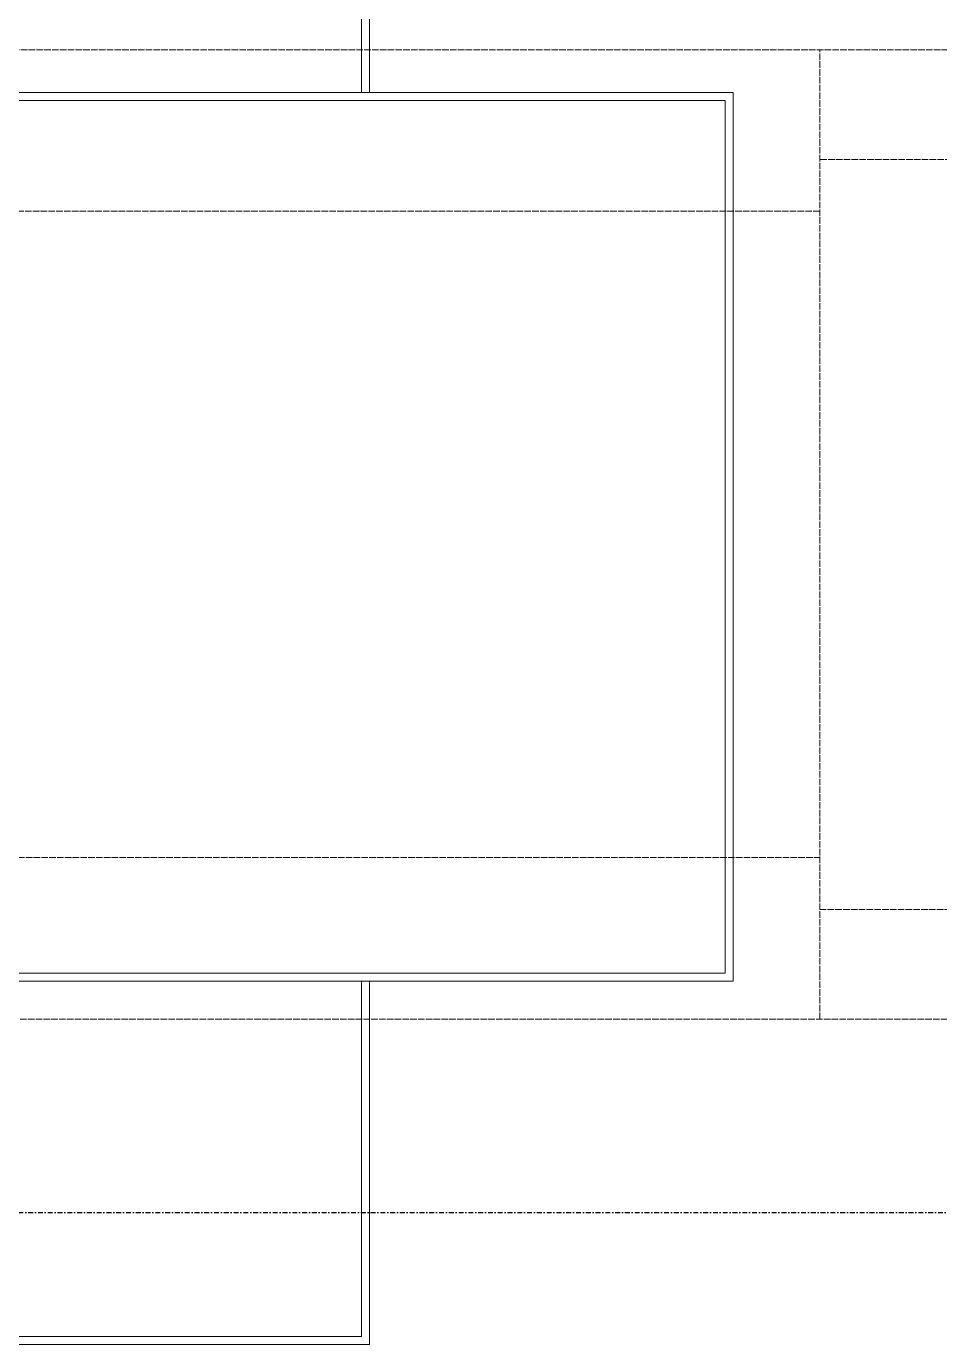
# Model space of a CAD drawing. Header units: millimetres. Extents: x 2179 to 48742, y 3478 to 161002.
# Drawn here: x 23417 to 24547, y 146827 to 148459 of the extents above; entities that cross this region are included whole.
import ezdxf

# ---------------------------------------------------------------- set-up
doc = ezdxf.new("R2010")
doc.units = ezdxf.units.MM
doc.linetypes.add('1_Čerchovaná 6_0mm', pattern=[12, 6, -3, 0, -3])
doc.linetypes.add('IMPORT-DASHED _2_', pattern=[9.652, 8.128, -1.524])
doc.layers.add('0-1', color=7, linetype='Continuous', lineweight=9)
doc.layers.add('Obrys-2', color=7, linetype='IMPORT-DASHED _2_', lineweight=9)
doc.layers.add('2966-1_navrh dispozice stroju-HK_02_dwg-1', color=7, linetype='Continuous', lineweight=9, true_color=0x919191)
doc.layers.add('S-GRID-1', color=9, linetype='1_Čerchovaná 6_0mm', lineweight=25, true_color=0x808080)

# ---------------------------------------------------------------- blocks, each defined once
blk = doc.blocks.new('2966-1_navrh dispozice stroju-HK_02_dwg_SE712-904265-1NP _ stroje')
at = {"layer": '0-1'}
for p, q in [((-10782.5, -227.7), (-10332.5, -227.7)), ((-9232.5, -227.7), (-8782.5, -227.7))]:
    blk.add_line(p, q, dxfattribs=at)
blk = doc.blocks.new('2966-1_navrh dispozice stroju-HK_02_dwg_SE713-904266-1NP _ stroje')
at = {"layer": '0-1'}
for p, q in [((-8782.5, -227.7), (-8782.5, -727.7)), ((-8782.5, -827.7), (-8782.5, -1327.7))]:
    blk.add_line(p, q, dxfattribs=at)
blk = doc.blocks.new('2966-1_navrh dispozice stroju-HK_02_dwg_SE715-904268-1NP _ stroje')
at = {"layer": '0-1'}
for p, q in [((-10772.5, -237.7), (-10332.5, -237.7)), ((-9232.5, -237.7), (-8792.5, -237.7))]:
    blk.add_line(p, q, dxfattribs=at)
blk = doc.blocks.new('2966-1_navrh dispozice stroju-HK_02_dwg_SE716-904269-1NP _ stroje')
at = {"layer": '0-1'}
for p, q in [((-8792.5, -237.7), (-8792.5, -727.7)), ((-8792.5, -827.7), (-8792.5, -1317.7))]:
    blk.add_line(p, q, dxfattribs=at)
blk = doc.blocks.new('2966-1_navrh dispozice stroju-HK_02_dwg_SE711-904271-1NP _ stroje')
for name in ['2966-1_navrh dispozice stroju-HK_02_dwg_SE712-904265-1NP _ stroje', '2966-1_navrh dispozice stroju-HK_02_dwg_SE713-904266-1NP _ stroje', '2966-1_navrh dispozice stroju-HK_02_dwg_SE715-904268-1NP _ stroje', '2966-1_navrh dispozice stroju-HK_02_dwg_SE716-904269-1NP _ stroje']:
    blk.add_blockref(name, (0, 0))
blk = doc.blocks.new('2966-1_navrh dispozice stroju-HK_02_dwg_SE709-904272-1NP _ stroje')
at = {"layer": '0-1'}
for p, q in [((-9232.5, 222.3), (-9232.5, -727.7)), ((-9232.5, -827.7), (-9232.5, -1777.7))]:
    blk.add_line(p, q, dxfattribs=at)
blk = doc.blocks.new('2966-1_navrh dispozice stroju-HK_02_dwg_SE710-904273-1NP _ stroje')
at = {"layer": '0-1'}
for p, q in [((-9242.5, 212.3), (-9242.5, -727.7)), ((-9242.5, -827.7), (-9242.5, -1767.7))]:
    blk.add_line(p, q, dxfattribs=at)
blk = doc.blocks.new('2966-1_navrh dispozice stroju-HK_02_dwg_SE708-904274-1NP _ stroje')
at = {"layer": '0-1', "flags": 128}
for points in [[(-9232.5, -1777.7), (-10332.5, -1777.7), (-10332.5, 222.3), (-9232.5, 222.3)], [(-9242.5, -1767.7), (-10322.5, -1767.7), (-10322.5, 212.3), (-9242.5, 212.3)]]:
    blk.add_lwpolyline(points, dxfattribs=at)
blk.add_lwpolyline([(-9702.5, -1577.7), (-9862.5, -1577.7), (-9862.5, -1677.7), (-9702.5, -1677.7)], close=True, dxfattribs=at)
for name in ['2966-1_navrh dispozice stroju-HK_02_dwg_SE710-904273-1NP _ stroje', '2966-1_navrh dispozice stroju-HK_02_dwg_SE709-904272-1NP _ stroje']:
    blk.add_blockref(name, (0, 0))
blk = doc.blocks.new('2966-1_navrh dispozice stroju-HK_02_dwg_gbvf_2_-904811-1NP _ stroje')
at = {"layer": 'Obrys-2'}
blk.add_line((600, -1225), (-600, -1225), dxfattribs=at)
at = {"layer": 'Obrys-2', "flags": 128}
for points in [[(-400, -1225), (-400, -2425), (-600, -2425), (-600, 1225), (600, 1225), (600, -2425), (400, -2425), (400, -1225)], [(-600, -715), (-464.1, -715), (-464.1, -1225)], [(464.1, -1225), (464.1, -715), (600, -715)]]:
    blk.add_lwpolyline(points, dxfattribs=at)
blk = doc.blocks.new('2966-1_navrh dispozice stroju-HK_02_dwg-876232-1NP _ stroje')
at = {"rotation": 328.989640494807}
for name, p in [('2966-1_navrh dispozice stroju-HK_02_dwg_gbvf_2_-904811-1NP _ stroje', (-69886.6, 52805.2)), ('2966-1_navrh dispozice stroju-HK_02_dwg_SE708-904274-1NP _ stroje', (-62300.5, 46431.8)), ('2966-1_navrh dispozice stroju-HK_02_dwg_SE711-904271-1NP _ stroje', (-62300.5, 46431.8))]:
    blk.add_blockref(name, p, dxfattribs=at)

msp = doc.modelspace()

# ---------------------------------------------------------------- linework, layer by layer
at = {"layer": 'S-GRID-1'}
msp.add_line((15251.9, 146990.4), (41989.2, 146990.4), dxfattribs=at)

# ---------------------------------------------------------------- block references
at = {"layer": '2966-1_navrh dispozice stroju-HK_02_dwg-1', "rotation": 301.0103595051887}
msp.add_blockref('2966-1_navrh dispozice stroju-HK_02_dwg-876232-1NP _ stroje', (16370.5, 60726.8), dxfattribs=at)

doc.saveas('drawing.dxf')
